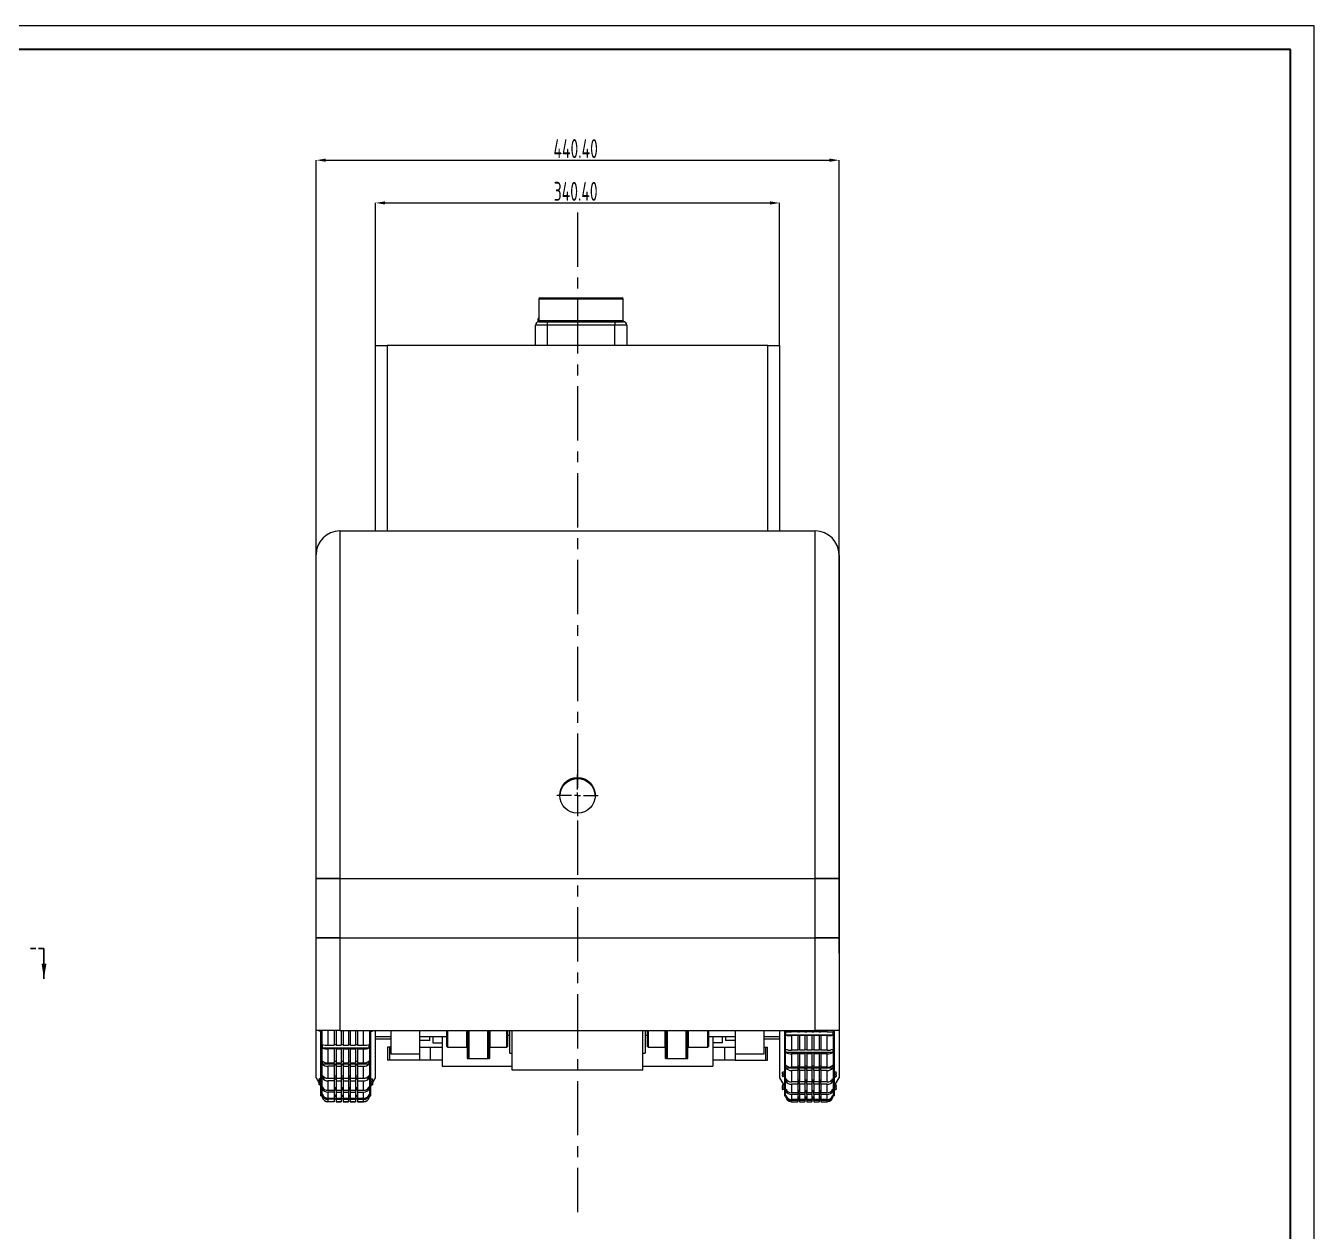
# Model space of a CAD drawing. Header units: millimetres. Extents: x 0 to 4412, y -498 to 1086.
# Drawn here: x 646 to 1189, y 333 to 841 of the extents above; entities that cross this region are included whole.
import ezdxf

# ---------------------------------------------------------------- set-up
doc = ezdxf.new("R2010")
doc.units = ezdxf.units.MM
doc.header["$LTSCALE"] = 1.8
doc.header["$PDSIZE"] = -1
doc.linetypes.add('CENTERX2', pattern=[20.32, 12.7, -2.54, 2.54, -2.54])
doc.linetypes.add('HIDDEN', pattern=[1.905, 1.27, -0.635])
doc.layers.add('10', color=7, linetype='Continuous')
doc.layers.add('5', color=7, linetype='Continuous')
doc.styles.add('SLDTEXTSTYLE3', font='TXT', dxfattribs={"width": 0.7})
doc.dimstyles.new('SLDDIMSTYLE1', dxfattribs={"dimtxt": 3.5, "dimasz": 4.08, "dimexe": 0, "dimexo": 0.0625, "dimgap": 0.875, "dimtad": 2, "dimlfac": 2, "dimrnd": 1e-09, "dimzin": 4, "dimdsep": 46, "dimtxsty": 'SLDTEXTSTYLE3', "dimsah": 1, "dimcen": 0.09, "dimadec": 0, "dimazin": 1, "dimtfac": 1, "dimtofl": 0, "dimtmove": 0, "dimatfit": 3, "dimfxl": 1, "dimfrac": 2, "dimtolj": 1, "dimtzin": 12, "dimarcsym": 0})

# ---------------------------------------------------------------- blocks, each defined once
blk = doc.blocks.new('_D_7')
at = {"layer": '10', "color": 0, "lineweight": -2, "transparency": 16777216}
for p, q in [((768.7, 450.45), (768.7, 784.39)), ((772.78, 784.39), (984.82, 784.39)), ((988.9, 450.45), (988.9, 784.39))]:
    blk.add_line(p, q, dxfattribs=at)
at = {"layer": '10', "color": 0, "transparency": 16777216}
for points in [[(772.78, 785.07), (772.78, 783.71), (768.7, 784.39)], [(984.82, 785.07), (984.82, 783.71), (988.9, 784.39)]]:
    blk.add_solid(points, dxfattribs=at)
at = {"layer": 'Defpoints', "color": 0, "transparency": 16777216}
for p in [(988.9, 784.39), (768.7, 450.39), (988.9, 450.39)]:
    blk.add_point(p, dxfattribs=at)
at = {"layer": '10', "color": 0, "lineweight": 25, "transparency": 16777216, "insert": (878.01, 793.26), "char_height": 3.5, "attachment_point": 2, "style": 'SLDTEXTSTYLE3'}
blk.add_mtext('\\A1;{\\Fgbenor|c134;\\H2.28571x;440.40}', dxfattribs=at)
blk = doc.blocks.new('_D_8')
at = {"layer": '10', "color": 0, "lineweight": -2, "transparency": 16777216}
for p, q in [((793.7, 706.45), (793.7, 766.39)), ((797.78, 766.39), (959.82, 766.39)), ((963.9, 706.45), (963.9, 766.39))]:
    blk.add_line(p, q, dxfattribs=at)
at = {"layer": '10', "color": 0, "transparency": 16777216}
for points in [[(797.78, 767.07), (797.78, 765.71), (793.7, 766.39)], [(959.82, 767.07), (959.82, 765.71), (963.9, 766.39)]]:
    blk.add_solid(points, dxfattribs=at)
at = {"layer": 'Defpoints', "color": 0, "transparency": 16777216}
for p in [(963.9, 766.39), (793.7, 706.39), (963.9, 706.39)]:
    blk.add_point(p, dxfattribs=at)
at = {"layer": '10', "color": 0, "lineweight": 25, "transparency": 16777216, "insert": (878.01, 775.26), "char_height": 3.5, "attachment_point": 2, "style": 'SLDTEXTSTYLE3'}
blk.add_mtext('\\A1;{\\Fgbenor|c134;\\H2.28571x;340.40}', dxfattribs=at)
blk = doc.blocks.new('SW_CENTERMARKSYMBOL_0')
at = {"layer": '10', "color": 0}
for p, q in [((0, 2.5), (0, 8.75)), ((-2.5, 0), (-8.75, 0)), ((0, 0), (-1.25, 0)), ((0, 0), (0, 1.25)), ((0, 0), (0, -1.25)), ((0, 0), (1.25, 0)), ((2.5, 0), (8.75, 0)), ((0, -2.5), (0, -8.75))]:
    blk.add_line(p, q, dxfattribs=at)

msp = doc.modelspace()

# ---------------------------------------------------------------- linework, layer by layer
at = {"color": 7, "linetype": 'Continuous', "lineweight": 30}
for p, q in [((862.5488, 725.8883), (862.5488, 716.8279)), ((898.0488, 725.8883), (862.5488, 725.8883)), ((863.0488, 726.3883), (897.5488, 726.3883)), ((898.0488, 716.8279), (898.0488, 725.8883)), ((862.0488, 717.3883), (862.0488, 716.3025)), ((862.5488, 717.3883), (862.0488, 717.3883)), ((862.22, 716.3556), (862.2255, 716.357)), ((862.5488, 716.3883), (866.0488, 716.3883)), ((863.0351, 716.8883), (897.5625, 716.8883)), ((866.0488, 716.3883), (866.0488, 714.8883)), ((866.0488, 716.3883), (894.5488, 716.3883)), ((894.5488, 716.3883), (894.5488, 714.8883)), ((894.5488, 716.3883), (898.0488, 716.3883)), ((861.0488, 706.3883), (861.0488, 714.8883)), ((866.0488, 714.8883), (861.0488, 714.8883)), ((866.0488, 714.8883), (866.0488, 706.3883)), ((894.5488, 714.8883), (866.0488, 714.8883)), ((894.5488, 706.3883), (894.5488, 714.8883)), ((899.5488, 714.8883), (894.5488, 714.8883)), ((899.5488, 714.8883), (899.5488, 706.3883)), ((793.6988, 628.2383), (793.6988, 706.3883)), ((793.6988, 706.3883), (798.6988, 706.3883)), ((958.8988, 706.3883), (798.6988, 706.3883)), ((798.6988, 706.3883), (798.6988, 628.2383)), ((958.8988, 706.3883), (963.8988, 706.3883)), ((958.8988, 628.2383), (958.8988, 706.3883)), ((963.8988, 706.3883), (963.8988, 628.2383)), ((778.6988, 628.2383), (778.6988, 481.8883)), ((778.6988, 628.2383), (978.8988, 628.2383)), ((978.8988, 481.8883), (978.8988, 628.2383)), ((768.6988, 481.8883), (768.6988, 618.2383)), ((988.8988, 618.2383), (988.8988, 481.8883)), ((778.6988, 481.8883), (768.6988, 481.8883)), ((768.6988, 456.8883), (768.6988, 481.8883)), ((768.6988, 481.8883), (778.6988, 481.8883)), ((778.6988, 481.8883), (978.8988, 481.8883)), ((778.6988, 481.8883), (778.6988, 456.8883)), ((778.6988, 481.8883), (978.8988, 481.8883)), ((988.8988, 481.8883), (978.8988, 481.8883)), ((978.8988, 456.8883), (978.8988, 481.8883)), ((978.8988, 481.8883), (988.8988, 481.8883)), ((988.8988, 481.8883), (988.8988, 456.8883)), ((768.6988, 417.8883), (768.6988, 456.8883)), ((768.6988, 456.8883), (778.6988, 456.8883)), ((778.6988, 456.8883), (768.6988, 456.8883)), ((778.6988, 456.8883), (778.6988, 417.8883)), ((778.6988, 456.8883), (978.8988, 456.8883)), ((778.6988, 456.8883), (978.8988, 456.8883)), ((978.8988, 417.8883), (978.8988, 456.8883)), ((978.8988, 456.8883), (988.8988, 456.8883)), ((988.8988, 456.8883), (978.8988, 456.8883)), ((988.8988, 456.8883), (988.8988, 417.8883)), ((768.6988, 397.8883), (768.6988, 417.8883)), ((778.6988, 417.8883), (768.6988, 417.8883)), ((769.9363, 417.5983), (769.9363, 417.8883)), ((769.99, 417.5983), (769.9574, 417.8883)), ((770.5738, 417.8883), (770.5738, 417.5983)), ((770.5738, 417.6608), (770.6988, 417.7858)), ((770.6988, 390.3883), (770.6988, 417.8883)), ((771.1988, 390.3883), (771.1988, 417.8883)), ((773.6988, 417.901), (773.6988, 411.6634)), ((776.2988, 417.901), (776.2988, 411.6634)), ((777.0988, 417.901), (777.0988, 411.6634)), ((778.6988, 417.8883), (978.8988, 417.8883)), ((779.2988, 417.901), (779.2988, 411.6634)), ((780.0988, 417.901), (780.0988, 411.6634)), ((782.2988, 417.901), (782.2988, 411.6634)), ((783.0988, 417.901), (783.0988, 411.6634)), ((785.2988, 417.901), (785.2988, 411.6634)), ((786.0988, 417.901), (786.0988, 411.6634)), ((788.6988, 411.6634), (788.6988, 417.901)), ((791.1988, 417.8883), (791.1988, 390.3883)), ((791.6988, 390.3883), (791.6988, 417.8883)), ((791.6988, 417.7858), (791.8238, 417.6608)), ((791.8238, 417.5983), (791.8238, 417.8883)), ((792.4401, 417.8883), (792.4075, 417.5983)), ((792.4613, 417.5983), (792.4613, 417.8883)), ((793.6988, 397.8883), (793.6988, 417.8883)), ((800.2988, 407.8883), (800.2988, 417.8883)), ((812.2988, 417.8883), (812.2988, 407.8883)), ((823.6988, 412.0859), (823.6988, 417.8883)), ((823.9988, 417.8883), (823.9988, 411.8261)), ((832.1988, 411.8261), (832.1988, 417.8883)), ((832.2988, 417.8883), (832.2988, 406.1383)), ((832.6988, 417.8883), (832.6988, 406.1383)), ((832.9988, 417.8883), (832.9988, 406.1383)), ((840.9988, 406.1383), (840.9988, 417.8883)), ((841.2988, 417.8883), (841.2988, 406.1383)), ((841.6988, 417.8883), (841.6988, 406.1383)), ((841.8988, 417.8883), (841.8988, 410.8883)), ((848.9988, 410.8883), (848.9988, 417.8883)), ((849.2988, 417.8883), (849.2988, 411.1883)), ((850.2988, 408.3883), (850.2988, 417.8883)), ((851.2988, 401.1383), (851.2988, 417.8883)), ((906.2988, 401.1383), (906.2988, 417.8883)), ((907.2988, 417.8883), (907.2988, 408.3883)), ((908.2988, 411.1883), (908.2988, 417.8883)), ((908.5988, 417.8883), (908.5988, 410.8883)), ((915.6988, 410.8883), (915.6988, 417.8883)), ((915.8988, 406.1383), (915.8988, 417.8883)), ((916.2988, 406.1383), (916.2988, 417.8883)), ((916.5988, 417.8883), (916.5988, 406.1383)), ((924.5988, 406.1383), (924.5988, 417.8883)), ((924.8988, 406.1383), (924.8988, 417.8883)), ((925.2988, 406.1383), (925.2988, 417.8883)), ((925.3988, 417.8883), (925.3988, 414.3883)), ((933.5988, 414.3883), (933.5988, 417.8883)), ((933.8988, 417.8883), (933.8988, 414.5383)), ((945.2988, 407.8883), (945.2988, 417.8883)), ((957.2988, 417.8883), (957.2988, 407.8883)), ((963.8988, 417.8883), (963.8988, 397.8883)), ((965.8988, 417.8883), (965.8988, 390.3883)), ((966.3988, 390.3883), (966.3988, 417.8883)), ((968.8988, 417.8883), (968.8988, 417.3147)), ((971.4988, 417.8883), (971.4988, 417.3147)), ((972.2988, 417.8883), (972.2988, 417.3147)), ((974.4988, 417.8883), (974.4988, 417.3147)), ((975.2988, 417.8883), (975.2988, 417.3147)), ((977.4988, 417.8883), (977.4988, 417.3147)), ((978.2988, 417.8883), (978.2988, 417.3147)), ((988.8988, 417.8883), (978.8988, 417.8883)), ((980.4988, 417.8883), (980.4988, 417.3147)), ((981.2988, 417.8883), (981.2988, 417.3147)), ((983.8988, 417.3147), (983.8988, 417.8883)), ((986.3988, 417.8883), (986.3988, 390.3883)), ((986.8988, 417.8883), (986.8988, 390.3883)), ((988.8988, 417.8883), (988.8988, 397.8883)), ((770.5738, 417.5983), (769.99, 417.5983)), ((791.8238, 417.5983), (792.4075, 417.5983)), ((793.6988, 415.3883), (800.2988, 415.3883)), ((793.6988, 414.3883), (800.2988, 414.3883)), ((812.2988, 415.3883), (823.6988, 415.3883)), ((816.5473, 413.6383), (812.2988, 413.6383)), ((816.5473, 413.6383), (816.5473, 415.3883)), ((817.7962, 415.3883), (817.7962, 412.6383)), ((817.7962, 412.6383), (821.7962, 412.6383)), ((821.7988, 415.3883), (821.7988, 402.8883)), ((849.2988, 415.8883), (850.2988, 415.8883)), ((907.2988, 415.8883), (908.2988, 415.8883)), ((925.3988, 414.3883), (925.3988, 410.8883)), ((933.5988, 410.8883), (933.5988, 414.3883)), ((933.8988, 415.3883), (945.2988, 415.3883)), ((933.8988, 414.5383), (933.8988, 411.1883)), ((939.7962, 412.6383), (935.7962, 412.6383)), ((935.7988, 415.3883), (935.7988, 402.8883)), ((939.7962, 412.6383), (939.7962, 415.3883)), ((941.0462, 415.3883), (941.0462, 413.6383)), ((945.2988, 413.6383), (941.0462, 413.6383)), ((957.2988, 415.3883), (963.8988, 415.3883)), ((957.2988, 414.3883), (963.8988, 414.3883)), ((966.5139, 415.8706), (966.5139, 417.3481)), ((986.2836, 415.8706), (966.5139, 415.8706)), ((971.4988, 417.3147), (968.8988, 417.3147)), ((968.8988, 415.7456), (968.8988, 409.571)), ((971.4988, 415.7456), (968.8988, 415.7456)), ((971.4988, 417.3366), (972.2988, 417.3366)), ((972.2988, 415.8278), (971.4988, 415.8278)), ((971.4988, 415.8278), (971.4988, 415.7456)), ((971.4988, 415.7456), (971.4988, 409.571)), ((974.4988, 417.3147), (972.2988, 417.3147)), ((972.2988, 415.7456), (972.2988, 415.8278)), ((972.2988, 415.7456), (972.2988, 409.571)), ((974.4988, 415.7456), (972.2988, 415.7456)), ((974.4988, 417.3366), (975.2988, 417.3366)), ((975.2988, 415.8278), (974.4988, 415.8278)), ((974.4988, 415.8278), (974.4988, 415.7456)), ((974.4988, 415.7456), (974.4988, 409.571)), ((977.4988, 417.3147), (975.2988, 417.3147)), ((975.2988, 415.7456), (975.2988, 415.8278)), ((975.2988, 415.7456), (975.2988, 409.571)), ((977.4988, 415.7456), (975.2988, 415.7456)), ((977.4988, 417.3366), (978.2988, 417.3366)), ((978.2988, 415.8278), (977.4988, 415.8278)), ((977.4988, 415.8278), (977.4988, 415.7456)), ((977.4988, 415.7456), (977.4988, 409.571)), ((980.4988, 417.3147), (978.2988, 417.3147)), ((978.2988, 415.7456), (978.2988, 415.8278)), ((978.2988, 415.7456), (978.2988, 409.571)), ((980.4988, 415.7456), (978.2988, 415.7456)), ((980.4988, 417.3366), (981.2988, 417.3366)), ((981.2988, 415.8278), (980.4988, 415.8278)), ((980.4988, 415.8278), (980.4988, 415.7456)), ((980.4988, 415.7456), (980.4988, 409.571)), ((983.8988, 417.3147), (981.2988, 417.3147)), ((981.2988, 415.7456), (981.2988, 415.8278)), ((983.8988, 415.7456), (981.2988, 415.7456)), ((981.2988, 415.7456), (981.2988, 409.571)), ((983.8988, 409.571), (983.8988, 415.7456)), ((986.2836, 417.3481), (986.2836, 415.8706)), ((771.3139, 412.0265), (771.3139, 410.5882)), ((771.3139, 410.5882), (791.0836, 410.5882)), ((773.6988, 411.6634), (776.2988, 411.6634)), ((773.6988, 410.136), (773.6988, 404.2799)), ((776.2988, 410.136), (773.6988, 410.136)), ((777.0988, 411.902), (776.2988, 411.902)), ((776.2988, 410.4332), (777.0988, 410.4332)), ((776.2988, 410.4332), (776.2988, 410.136)), ((776.2988, 410.136), (776.2988, 404.2799)), ((777.0988, 411.6634), (779.2988, 411.6634)), ((777.0988, 410.4332), (777.0988, 410.136)), ((777.0988, 410.136), (779.2988, 410.136)), ((777.0988, 410.136), (777.0988, 404.2799)), ((780.0988, 411.902), (779.2988, 411.902)), ((779.2988, 410.4332), (780.0988, 410.4332)), ((779.2988, 410.4332), (779.2988, 410.136)), ((779.2988, 410.136), (779.2988, 404.2799)), ((780.0988, 411.6634), (782.2988, 411.6634)), ((780.0988, 410.4332), (780.0988, 410.136)), ((780.0988, 410.136), (782.2988, 410.136)), ((780.0988, 410.136), (780.0988, 404.2799)), ((783.0988, 411.902), (782.2988, 411.902)), ((782.2988, 410.4332), (783.0988, 410.4332)), ((782.2988, 410.4332), (782.2988, 410.136)), ((782.2988, 410.136), (782.2988, 404.2799)), ((783.0988, 411.6634), (785.2988, 411.6634)), ((783.0988, 410.4332), (783.0988, 410.136)), ((783.0988, 410.136), (785.2988, 410.136)), ((783.0988, 410.136), (783.0988, 404.2799)), ((786.0988, 411.902), (785.2988, 411.902)), ((785.2988, 410.4332), (786.0988, 410.4332)), ((785.2988, 410.4332), (785.2988, 410.136)), ((785.2988, 410.136), (785.2988, 404.2799)), ((786.0988, 411.6634), (788.6988, 411.6634)), ((786.0988, 410.4332), (786.0988, 410.136)), ((786.0988, 410.136), (788.6988, 410.136)), ((786.0988, 410.136), (786.0988, 404.2799)), ((788.6988, 404.2799), (788.6988, 410.136)), ((791.0836, 410.5882), (791.0836, 412.0265)), ((798.7988, 410.8883), (798.7988, 405.3883)), ((799.6811, 410.8883), (798.7988, 410.8883)), ((799.6811, 410.8883), (799.6811, 405.3883)), ((800.2988, 410.8883), (799.6811, 410.8883)), ((812.2988, 407.8883), (800.2988, 407.8883)), ((812.387, 410.8883), (812.2988, 410.8883)), ((812.387, 405.3883), (812.387, 410.8883)), ((812.387, 410.8883), (816.7988, 410.8883)), ((816.7988, 410.8883), (816.7988, 405.3883)), ((816.7988, 410.8883), (821.7988, 410.8883)), ((823.6988, 411.1883), (823.6988, 412.0859)), ((823.6988, 411.1883), (823.9988, 410.8883)), ((823.9988, 411.8261), (823.9988, 410.8883)), ((823.9988, 410.8883), (832.1988, 410.8883)), ((832.1988, 410.8883), (832.1988, 411.8261)), ((841.8988, 410.8883), (848.9988, 410.8883)), ((848.9988, 410.8883), (849.2988, 411.1883)), ((850.2988, 408.3883), (851.2988, 408.3883)), ((906.2988, 408.3883), (907.2988, 408.3883)), ((908.2988, 411.1883), (908.5988, 410.8883)), ((908.5988, 410.8883), (915.6988, 410.8883)), ((925.3988, 410.8883), (933.5988, 410.8883)), ((933.5988, 410.8883), (933.8988, 411.1883)), ((935.7988, 410.8883), (940.7988, 410.8883)), ((940.7988, 405.3883), (940.7988, 410.8883)), ((940.7988, 410.8883), (945.2105, 410.8883)), ((945.2105, 410.8883), (945.2105, 405.3883)), ((945.2105, 410.8883), (945.2988, 410.8883)), ((957.2988, 407.8883), (945.2988, 407.8883)), ((957.2988, 410.8883), (957.9164, 410.8883)), ((957.9164, 410.8883), (957.9164, 405.3883)), ((957.9164, 410.8883), (958.7988, 410.8883)), ((958.7988, 405.3883), (958.7988, 410.8883)), ((966.5139, 408.6464), (966.5139, 410.0562)), ((986.2836, 408.6464), (966.5139, 408.6464)), ((971.4988, 409.571), (968.8988, 409.571)), ((968.8988, 408.0739), (968.8988, 402.3942)), ((971.4988, 408.0739), (968.8988, 408.0739)), ((971.4988, 409.8899), (972.2988, 409.8899)), ((972.2988, 408.4501), (971.4988, 408.4501)), ((971.4988, 408.4501), (971.4988, 408.0739)), ((971.4988, 408.0739), (971.4988, 402.3942)), ((974.4988, 409.571), (972.2988, 409.571)), ((972.2988, 408.0739), (972.2988, 408.4501)), ((972.2988, 408.0739), (972.2988, 402.3942)), ((974.4988, 408.0739), (972.2988, 408.0739)), ((974.4988, 409.8899), (975.2988, 409.8899)), ((975.2988, 408.4501), (974.4988, 408.4501)), ((974.4988, 408.4501), (974.4988, 408.0739)), ((974.4988, 408.0739), (974.4988, 402.3942)), ((977.4988, 409.571), (975.2988, 409.571)), ((975.2988, 408.0739), (975.2988, 408.4501)), ((975.2988, 408.0739), (975.2988, 402.3942)), ((977.4988, 408.0739), (975.2988, 408.0739)), ((977.4988, 409.8899), (978.2988, 409.8899)), ((978.2988, 408.4501), (977.4988, 408.4501)), ((977.4988, 408.4501), (977.4988, 408.0739)), ((977.4988, 408.0739), (977.4988, 402.3942)), ((980.4988, 409.571), (978.2988, 409.571)), ((978.2988, 408.0739), (978.2988, 408.4501)), ((980.4988, 408.0739), (978.2988, 408.0739)), ((978.2988, 408.0739), (978.2988, 402.3942)), ((980.4988, 409.8899), (981.2988, 409.8899)), ((981.2988, 408.4501), (980.4988, 408.4501)), ((980.4988, 408.4501), (980.4988, 408.0739)), ((980.4988, 408.0739), (980.4988, 402.3942)), ((983.8988, 409.571), (981.2988, 409.571)), ((981.2988, 408.0739), (981.2988, 408.4501)), ((981.2988, 408.0739), (981.2988, 402.3942)), ((983.8988, 408.0739), (981.2988, 408.0739)), ((983.8988, 402.3942), (983.8988, 408.0739)), ((986.2836, 410.0562), (986.2836, 408.6464)), ((771.3139, 405.0737), (771.3139, 403.7737)), ((771.3139, 403.7737), (791.0836, 403.7737)), ((773.6988, 404.2799), (776.2988, 404.2799)), ((773.6988, 402.8993), (773.6988, 397.8238)), ((776.2988, 402.8993), (773.6988, 402.8993)), ((777.0988, 404.8016), (776.2988, 404.8016)), ((776.2988, 403.4739), (777.0988, 403.4739)), ((776.2988, 403.4739), (776.2988, 402.8993)), ((776.2988, 402.8993), (776.2988, 397.8238)), ((777.0988, 404.2799), (779.2988, 404.2799)), ((777.0988, 403.4739), (777.0988, 402.8993)), ((777.0988, 402.8993), (777.0988, 397.8238)), ((777.0988, 402.8993), (779.2988, 402.8993)), ((780.0988, 404.8016), (779.2988, 404.8016)), ((779.2988, 403.4739), (780.0988, 403.4739)), ((779.2988, 403.4739), (779.2988, 402.8993)), ((779.2988, 402.8993), (779.2988, 397.8238)), ((780.0988, 404.2799), (782.2988, 404.2799)), ((780.0988, 403.4739), (780.0988, 402.8993)), ((780.0988, 402.8993), (780.0988, 397.8238)), ((780.0988, 402.8993), (782.2988, 402.8993)), ((783.0988, 404.8016), (782.2988, 404.8016)), ((782.2988, 403.4739), (783.0988, 403.4739)), ((782.2988, 403.4739), (782.2988, 402.8993)), ((782.2988, 402.8993), (782.2988, 397.8238)), ((783.0988, 404.2799), (785.2988, 404.2799)), ((783.0988, 403.4739), (783.0988, 402.8993)), ((783.0988, 402.8993), (785.2988, 402.8993)), ((783.0988, 402.8993), (783.0988, 397.8238)), ((786.0988, 404.8016), (785.2988, 404.8016)), ((785.2988, 403.4739), (786.0988, 403.4739)), ((785.2988, 403.4739), (785.2988, 402.8993)), ((785.2988, 402.8993), (785.2988, 397.8238)), ((786.0988, 404.2799), (788.6988, 404.2799)), ((786.0988, 403.4739), (786.0988, 402.8993)), ((786.0988, 402.8993), (788.6988, 402.8993)), ((786.0988, 402.8993), (786.0988, 397.8238)), ((788.6988, 397.8238), (788.6988, 402.8993)), ((791.0836, 403.7737), (791.0836, 405.0737)), ((799.6811, 405.3883), (798.7988, 405.3883)), ((812.387, 405.3883), (799.6811, 405.3883)), ((816.7988, 405.3883), (812.387, 405.3883)), ((821.7988, 405.3883), (816.7988, 405.3883)), ((821.7988, 402.8883), (851.2988, 402.8883)), ((832.2988, 406.1383), (832.6988, 406.1383)), ((832.6988, 406.4383), (832.9988, 406.1383)), ((832.9988, 406.1383), (840.9988, 406.1383)), ((840.9988, 406.1383), (841.2988, 406.4383)), ((841.2988, 406.1383), (841.6988, 406.1383)), ((906.2988, 402.8883), (935.7988, 402.8883)), ((915.8988, 406.1383), (916.2988, 406.1383)), ((916.2988, 406.4383), (916.5988, 406.1383)), ((916.5988, 406.1383), (924.5988, 406.1383)), ((924.5988, 406.1383), (924.8988, 406.4383)), ((924.8988, 406.1383), (925.2988, 406.1383)), ((940.7988, 405.3883), (935.7988, 405.3883)), ((945.2105, 405.3883), (940.7988, 405.3883)), ((945.2105, 405.3883), (957.9164, 405.3883)), ((957.9164, 405.3883), (958.7988, 405.3883)), ((966.5139, 402.052), (966.5139, 403.2981)), ((986.2836, 402.052), (966.5139, 402.052)), ((971.4988, 402.3942), (968.8988, 402.3942)), ((971.4988, 402.9882), (972.2988, 402.9882)), ((972.2988, 401.7157), (971.4988, 401.7157)), ((971.4988, 401.7157), (971.4988, 401.071)), ((974.4988, 402.3942), (972.2988, 402.3942)), ((972.2988, 401.071), (972.2988, 401.7157)), ((974.4988, 402.9882), (975.2988, 402.9882)), ((975.2988, 401.7157), (974.4988, 401.7157)), ((974.4988, 401.7157), (974.4988, 401.071)), ((977.4988, 402.3942), (975.2988, 402.3942)), ((975.2988, 401.071), (975.2988, 401.7157)), ((977.4988, 402.9882), (978.2988, 402.9882)), ((978.2988, 401.7157), (977.4988, 401.7157)), ((977.4988, 401.7157), (977.4988, 401.071)), ((980.4988, 402.3942), (978.2988, 402.3942)), ((978.2988, 401.071), (978.2988, 401.7157)), ((980.4988, 402.9882), (981.2988, 402.9882)), ((981.2988, 401.7157), (980.4988, 401.7157)), ((980.4988, 401.7157), (980.4988, 401.071)), ((983.8988, 402.3942), (981.2988, 402.3942)), ((981.2988, 401.071), (981.2988, 401.7157)), ((986.2836, 403.2981), (986.2836, 402.052)), ((768.6988, 397.8883), (769.9363, 395.7227)), ((769.99, 397.5328), (769.9363, 397.5328)), ((769.9363, 397.5328), (769.9363, 397.0553)), ((769.9363, 397.0553), (769.9363, 396.1003)), ((769.9363, 396.1003), (769.99, 396.5778)), ((769.99, 395.6228), (769.9363, 396.1003)), ((769.9363, 396.1003), (769.9363, 395.6228)), ((770.5738, 397.5328), (769.99, 397.5328)), ((770.5738, 396.5778), (769.99, 396.5778)), ((770.5738, 397.5328), (770.5738, 396.5778)), ((770.6988, 397.3453), (770.5738, 397.4703)), ((770.5738, 396.5778), (770.5738, 395.6228)), ((771.3139, 398.9943), (771.3139, 397.921)), ((771.3139, 397.921), (772.8589, 397.921)), ((773.6988, 397.8238), (776.2988, 397.8238)), ((773.6988, 396.6841), (773.6988, 392.7351)), ((776.2988, 396.6841), (773.6988, 396.6841)), ((777.0988, 398.593), (776.2988, 398.593)), ((776.2988, 397.921), (777.0988, 397.921)), ((776.2988, 397.4969), (777.0988, 397.4969)), ((776.2988, 397.4969), (776.2988, 396.6841)), ((776.2988, 396.6841), (776.2988, 392.7351)), ((777.0988, 397.8238), (779.2988, 397.8238)), ((777.0988, 397.4969), (777.0988, 396.6841)), ((777.0988, 396.6841), (777.0988, 392.7351)), ((777.0988, 396.6841), (779.2988, 396.6841)), ((780.0988, 398.593), (779.2988, 398.593)), ((779.2988, 397.921), (780.0988, 397.921)), ((779.2988, 397.4969), (780.0988, 397.4969)), ((779.2988, 397.4969), (779.2988, 396.6841)), ((779.2988, 396.6841), (779.2988, 392.7351)), ((780.0988, 397.8238), (782.2988, 397.8238)), ((780.0988, 397.4969), (780.0988, 396.6841)), ((780.0988, 396.6841), (782.2988, 396.6841)), ((780.0988, 396.6841), (780.0988, 392.7351)), ((783.0988, 398.593), (782.2988, 398.593)), ((782.2988, 397.921), (783.0988, 397.921)), ((782.2988, 397.4969), (783.0988, 397.4969)), ((782.2988, 397.4969), (782.2988, 396.6841)), ((782.2988, 396.6841), (782.2988, 392.7351)), ((783.0988, 397.8238), (785.2988, 397.8238)), ((783.0988, 397.4969), (783.0988, 396.6841)), ((783.0988, 396.6841), (785.2988, 396.6841)), ((783.0988, 396.6841), (783.0988, 392.7351)), ((786.0988, 398.593), (785.2988, 398.593)), ((785.2988, 397.921), (786.0988, 397.921)), ((785.2988, 397.4969), (786.0988, 397.4969)), ((785.2988, 397.4969), (785.2988, 396.6841)), ((785.2988, 396.6841), (785.2988, 392.7351)), ((786.0988, 397.8238), (788.6988, 397.8238)), ((786.0988, 397.4969), (786.0988, 396.6841)), ((786.0988, 396.6841), (786.0988, 392.7351)), ((786.0988, 396.6841), (788.6988, 396.6841)), ((788.6988, 392.7351), (788.6988, 396.6841)), ((789.5386, 397.921), (791.0836, 397.921)), ((791.0836, 397.921), (791.0836, 398.9943)), ((791.8238, 397.4703), (791.6988, 397.3453)), ((791.8238, 397.5328), (792.4075, 397.5328)), ((791.8238, 396.5778), (791.8238, 397.5328)), ((791.8238, 395.6228), (791.8238, 396.5778)), ((791.8238, 396.5778), (792.4075, 396.5778)), ((792.4613, 397.5328), (792.4075, 397.5328)), ((792.4075, 396.5778), (792.4613, 396.1003)), ((792.4613, 396.1003), (792.4075, 395.6228)), ((792.4613, 395.7227), (793.6988, 397.8883)), ((792.4613, 397.0553), (792.4613, 397.5328)), ((792.4613, 396.1003), (792.4613, 397.0553)), ((792.4613, 395.6228), (792.4613, 396.1003)), ((906.2988, 401.1383), (851.2988, 401.1383)), ((963.8988, 397.8883), (965.8988, 394.3883)), ((965.19, 400.3832), (965.1363, 400.3832)), ((965.1363, 399.9057), (965.1363, 400.3832)), ((965.1363, 399.9057), (965.1363, 398.9507)), ((965.1363, 398.9507), (965.19, 399.4282)), ((965.19, 398.4732), (965.1363, 398.9507)), ((965.1363, 398.9507), (965.1363, 398.4732)), ((965.1363, 398.4732), (965.19, 398.4732)), ((965.7738, 400.3832), (965.19, 400.3832)), ((965.7738, 399.4282), (965.19, 399.4282)), ((965.7738, 398.4732), (965.19, 398.4732)), ((965.7738, 400.3832), (965.7738, 399.4282)), ((965.8988, 400.1957), (965.7738, 400.3207)), ((965.7738, 399.4282), (965.7738, 398.4732)), ((965.7738, 398.5357), (965.8988, 398.6607)), ((966.5139, 396.5368), (966.5139, 397.5342)), ((967.5969, 396.5368), (966.5139, 396.5368)), ((968.8988, 401.071), (968.8988, 396.2733)), ((971.4988, 401.071), (968.8988, 401.071)), ((971.4988, 396.2733), (968.8988, 396.2733)), ((971.4988, 401.071), (971.4988, 396.2733)), ((971.4988, 397.1019), (972.2988, 397.1019)), ((972.2988, 396.5368), (971.4988, 396.5368)), ((972.2988, 396.0834), (971.4988, 396.0834)), ((971.4988, 396.0834), (971.4988, 395.2142)), ((972.2988, 401.071), (972.2988, 396.2733)), ((974.4988, 401.071), (972.2988, 401.071)), ((974.4988, 396.2733), (972.2988, 396.2733)), ((972.2988, 395.2142), (972.2988, 396.0834)), ((974.4988, 401.071), (974.4988, 396.2733)), ((974.4988, 397.1019), (975.2988, 397.1019)), ((975.2988, 396.5368), (974.4988, 396.5368)), ((975.2988, 396.0834), (974.4988, 396.0834)), ((974.4988, 396.0834), (974.4988, 395.2142)), ((977.4988, 401.071), (975.2988, 401.071)), ((975.2988, 401.071), (975.2988, 396.2733)), ((977.4988, 396.2733), (975.2988, 396.2733)), ((975.2988, 395.2142), (975.2988, 396.0834)), ((977.4988, 401.071), (977.4988, 396.2733)), ((977.4988, 397.1019), (978.2988, 397.1019)), ((978.2988, 396.5368), (977.4988, 396.5368)), ((978.2988, 396.0834), (977.4988, 396.0834)), ((977.4988, 396.0834), (977.4988, 395.2142)), ((980.4988, 401.071), (978.2988, 401.071)), ((978.2988, 401.071), (978.2988, 396.2733)), ((980.4988, 396.2733), (978.2988, 396.2733)), ((978.2988, 395.2142), (978.2988, 396.0834)), ((980.4988, 401.071), (980.4988, 396.2733)), ((980.4988, 397.1019), (981.2988, 397.1019)), ((981.2988, 396.5368), (980.4988, 396.5368)), ((981.2988, 396.0834), (980.4988, 396.0834)), ((980.4988, 396.0834), (980.4988, 395.2142)), ((981.2988, 401.071), (981.2988, 396.2733)), ((983.8988, 401.071), (981.2988, 401.071)), ((983.8988, 396.2733), (981.2988, 396.2733)), ((981.2988, 395.2142), (981.2988, 396.0834)), ((983.8988, 396.2733), (983.8988, 401.071)), ((986.2836, 396.5368), (985.2006, 396.5368)), ((986.2836, 397.5342), (986.2836, 396.5368)), ((987.0238, 400.3207), (986.8988, 400.1957)), ((986.8988, 398.6607), (987.0238, 398.5357)), ((986.8988, 394.3883), (988.8988, 397.8883)), ((987.0238, 400.4267), (987.6075, 400.4267)), ((987.0238, 399.5221), (987.0238, 400.4267)), ((987.0238, 399.5221), (987.6075, 399.5221)), ((987.0238, 398.5236), (987.0238, 399.5221)), ((987.0238, 398.5236), (987.6075, 398.5236)), ((987.0238, 398.4297), (987.0238, 398.5236)), ((987.0238, 398.4297), (987.6075, 398.4297)), ((987.6075, 400.4267), (987.6613, 399.9744)), ((987.6613, 400.3797), (987.6075, 400.4267)), ((987.6613, 399.9744), (987.6075, 399.5221)), ((987.6075, 398.5236), (987.6613, 398.4767)), ((987.6613, 398.4767), (987.6075, 398.4297)), ((987.6613, 399.9744), (987.6613, 400.3822)), ((987.6613, 399.0229), (987.6613, 399.9744)), ((987.6613, 398.4767), (987.6613, 399.0229)), ((769.9363, 395.4353), (769.9579, 395.6847)), ((769.9363, 395.6228), (769.99, 395.6228)), ((769.9363, 395.6228), (769.9363, 395.4353)), ((769.9363, 395.4353), (769.9363, 394.9578)), ((769.9363, 394.9578), (769.99, 394.9578)), ((770.5738, 395.6228), (769.99, 395.6228)), ((770.3733, 394.9578), (769.99, 394.9578)), ((769.9933, 395.6228), (770.6988, 394.3883)), ((770.5738, 395.6853), (770.6988, 395.8103)), ((771.3139, 394.2024), (771.3139, 393.4291)), ((771.3139, 393.4291), (771.8404, 393.4291)), ((771.3139, 391.0247), (771.3139, 390.604)), ((773.6988, 392.7351), (776.2988, 392.7351)), ((773.6988, 391.9139), (773.6988, 389.3605)), ((776.2988, 391.9139), (773.6988, 391.9139)), ((777.0988, 393.6993), (776.2988, 393.6993)), ((776.2988, 393.4291), (777.0988, 393.4291)), ((776.2988, 392.9096), (777.0988, 392.9096)), ((776.2988, 392.7351), (776.2988, 391.9139)), ((776.2988, 391.9139), (776.2988, 389.3605)), ((777.0988, 392.7351), (779.2988, 392.7351)), ((777.0988, 392.7351), (777.0988, 391.9139)), ((777.0988, 391.9139), (779.2988, 391.9139)), ((777.0988, 391.9139), (777.0988, 389.3605)), ((780.0988, 393.6993), (779.2988, 393.6993)), ((779.2988, 393.4291), (780.0988, 393.4291)), ((779.2988, 392.9096), (780.0988, 392.9096)), ((779.2988, 392.7351), (779.2988, 391.9139)), ((779.2988, 391.9139), (779.2988, 389.3605)), ((780.0988, 392.7351), (782.2988, 392.7351)), ((780.0988, 392.7351), (780.0988, 391.9139)), ((780.0988, 391.9139), (782.2988, 391.9139)), ((780.0988, 391.9139), (780.0988, 389.3605)), ((783.0988, 393.6993), (782.2988, 393.6993)), ((782.2988, 393.4291), (783.0988, 393.4291)), ((782.2988, 392.9096), (783.0988, 392.9096)), ((782.2988, 392.7351), (782.2988, 391.9139)), ((782.2988, 391.9139), (782.2988, 389.3605)), ((783.0988, 392.7351), (785.2988, 392.7351)), ((783.0988, 392.7351), (783.0988, 391.9139)), ((783.0988, 391.9139), (785.2988, 391.9139)), ((783.0988, 391.9139), (783.0988, 389.3605)), ((786.0988, 393.6993), (785.2988, 393.6993)), ((785.2988, 393.4291), (786.0988, 393.4291)), ((785.2988, 392.9096), (786.0988, 392.9096)), ((785.2988, 392.7351), (785.2988, 391.9139)), ((785.2988, 391.9139), (785.2988, 389.3605)), ((786.0988, 392.7351), (788.6988, 392.7351)), ((786.0988, 392.7351), (786.0988, 391.9139)), ((786.0988, 391.9139), (788.6988, 391.9139)), ((786.0988, 391.9139), (786.0988, 389.3605)), ((788.6988, 389.3605), (788.6988, 391.9139)), ((790.5571, 393.4291), (791.0836, 393.4291)), ((791.0836, 393.4291), (791.0836, 394.2024)), ((791.0836, 390.604), (791.0836, 391.0247)), ((791.6988, 395.8103), (791.8238, 395.6853)), ((791.6988, 394.3883), (792.4042, 395.6228)), ((791.8238, 395.6228), (792.4075, 395.6228)), ((792.0242, 394.9578), (792.4075, 394.9578)), ((792.4075, 395.6228), (792.4613, 395.6228)), ((792.4075, 394.9578), (792.4613, 394.9578)), ((792.4347, 395.6763), (792.4613, 395.4353)), ((792.4613, 395.4353), (792.4613, 395.6168)), ((792.4613, 394.9578), (792.4613, 395.4353)), ((965.1363, 394.5355), (965.19, 395.013)), ((965.19, 395.013), (965.1363, 395.013)), ((965.1363, 395.013), (965.1363, 394.5355)), ((965.19, 394.058), (965.1363, 394.5355)), ((965.1363, 393.5805), (965.1363, 394.5355)), ((965.1363, 393.5805), (965.1363, 393.103)), ((965.1363, 393.103), (965.19, 393.103)), ((965.5418, 395.013), (965.19, 395.013)), ((965.7738, 394.058), (965.19, 394.058)), ((965.7738, 393.103), (965.19, 393.103)), ((965.7738, 394.607), (965.7738, 394.058)), ((965.7738, 394.058), (965.7738, 393.103)), ((965.7738, 393.1655), (965.8988, 393.2905)), ((966.5139, 392.4767), (966.5139, 393.1575)), ((966.9198, 392.4767), (966.5139, 392.4767)), ((968.8988, 395.2142), (968.8988, 391.6255)), ((971.4988, 395.2142), (968.8988, 395.2142)), ((971.4988, 391.6255), (968.8988, 391.6255)), ((968.8988, 390.9026), (968.8988, 388.7673)), ((971.4988, 390.9026), (968.8988, 390.9026)), ((971.4988, 395.2142), (971.4988, 391.6255)), ((971.4988, 392.6322), (972.2988, 392.6322)), ((972.2988, 392.4767), (971.4988, 392.4767)), ((972.2988, 391.937), (971.4988, 391.937)), ((971.4988, 391.6255), (971.4988, 390.9026)), ((971.4988, 390.9026), (971.4988, 388.7673)), ((974.4988, 395.2142), (972.2988, 395.2142)), ((972.2988, 395.2142), (972.2988, 391.6255)), ((974.4988, 391.6255), (972.2988, 391.6255)), ((972.2988, 390.9026), (972.2988, 391.6255)), ((974.4988, 390.9026), (972.2988, 390.9026)), ((972.2988, 390.9026), (972.2988, 388.7673)), ((974.4988, 395.2142), (974.4988, 391.6255)), ((974.4988, 392.6322), (975.2988, 392.6322)), ((975.2988, 392.4767), (974.4988, 392.4767)), ((975.2988, 391.937), (974.4988, 391.937)), ((974.4988, 391.6255), (974.4988, 390.9026)), ((974.4988, 390.9026), (974.4988, 388.7673)), ((977.4988, 395.2142), (975.2988, 395.2142)), ((975.2988, 395.2142), (975.2988, 391.6255)), ((977.4988, 391.6255), (975.2988, 391.6255)), ((975.2988, 390.9026), (975.2988, 391.6255)), ((977.4988, 390.9026), (975.2988, 390.9026)), ((975.2988, 390.9026), (975.2988, 388.7673)), ((977.4988, 395.2142), (977.4988, 391.6255)), ((977.4988, 392.6322), (978.2988, 392.6322)), ((978.2988, 392.4767), (977.4988, 392.4767)), ((978.2988, 391.937), (977.4988, 391.937)), ((977.4988, 391.6255), (977.4988, 390.9026)), ((977.4988, 390.9026), (977.4988, 388.7673)), ((980.4988, 395.2142), (978.2988, 395.2142)), ((978.2988, 395.2142), (978.2988, 391.6255)), ((980.4988, 391.6255), (978.2988, 391.6255)), ((978.2988, 390.9026), (978.2988, 391.6255)), ((980.4988, 390.9026), (978.2988, 390.9026)), ((978.2988, 390.9026), (978.2988, 388.7673)), ((980.4988, 395.2142), (980.4988, 391.6255)), ((980.4988, 392.6322), (981.2988, 392.6322)), ((981.2988, 392.4767), (980.4988, 392.4767)), ((981.2988, 391.937), (980.4988, 391.937)), ((980.4988, 391.6255), (980.4988, 390.9026)), ((980.4988, 390.9026), (980.4988, 388.7673)), ((983.8988, 395.2142), (981.2988, 395.2142)), ((981.2988, 395.2142), (981.2988, 391.6255)), ((983.8988, 391.6255), (981.2988, 391.6255)), ((981.2988, 390.9026), (981.2988, 391.6255)), ((983.8988, 390.9026), (981.2988, 390.9026)), ((981.2988, 390.9026), (981.2988, 388.7673)), ((983.8988, 391.6255), (983.8988, 395.2142)), ((983.8988, 388.7673), (983.8988, 390.9026)), ((986.2836, 392.4767), (985.8778, 392.4767)), ((986.2836, 393.1575), (986.2836, 392.4767)), ((986.8988, 393.2905), (987.0238, 393.1655)), ((987.0238, 394.1519), (987.0238, 394.607)), ((987.0238, 393.1534), (987.0238, 394.1519)), ((987.0238, 394.1519), (987.6075, 394.1519)), ((987.0238, 393.1534), (987.6075, 393.1534)), ((987.0238, 393.0595), (987.0238, 393.1534)), ((987.0238, 393.0595), (987.6075, 393.0595)), ((987.2806, 395.0564), (987.6075, 395.0564)), ((987.6075, 395.0564), (987.6613, 394.6042)), ((987.6613, 394.6042), (987.6075, 394.1519)), ((987.6075, 394.1519), (987.6613, 393.6526)), ((987.6613, 393.6526), (987.6075, 393.1534)), ((987.6613, 395.013), (987.66, 395.0164)), ((987.66, 393.0995), (987.6613, 393.103)), ((987.6613, 394.6042), (987.6613, 395.012)), ((987.6613, 393.6526), (987.6613, 394.6042)), ((987.6613, 393.1064), (987.6613, 393.6526)), ((770.6988, 390.3883), (771.1988, 390.3883)), ((771.3139, 390.604), (771.5014, 390.604)), ((771.3139, 389.6776), (771.3139, 389.6383)), ((771.3139, 389.6383), (771.3267, 389.6383)), ((773.6988, 389.3605), (776.2988, 389.3605)), ((773.6988, 388.9138), (773.6988, 387.9301)), ((776.2988, 388.9138), (773.6988, 388.9138)), ((773.6988, 387.9301), (776.2988, 387.9301)), ((776.2988, 387.8883), (773.6988, 387.8883)), ((777.0988, 390.4541), (776.2988, 390.4541)), ((776.2988, 390.0245), (777.0988, 390.0245)), ((776.2988, 389.3605), (776.2988, 388.9138)), ((777.0988, 389.0785), (776.2988, 389.0785)), ((776.2988, 389.0383), (777.0988, 389.0383)), ((776.2988, 388.9138), (776.2988, 387.9301)), ((776.3988, 388.4406), (776.2988, 388.4406)), ((776.3988, 388.3897), (776.2988, 388.3897)), ((776.2988, 387.9301), (776.2988, 387.8883)), ((776.3988, 388.4406), (776.3988, 389.0383)), ((776.3988, 388.3897), (776.3988, 388.4406)), ((777.0988, 389.3605), (779.2988, 389.3605)), ((777.0988, 389.3605), (777.0988, 388.9138)), ((777.0988, 388.9138), (779.2988, 388.9138)), ((777.0988, 388.9138), (777.0988, 387.9301)), ((777.0988, 387.9301), (779.2988, 387.9301)), ((777.0988, 387.9301), (777.0988, 387.8883)), ((777.0988, 387.8883), (779.2988, 387.8883)), ((780.0988, 390.4541), (779.2988, 390.4541)), ((779.2988, 390.0245), (780.0988, 390.0245)), ((779.2988, 389.3605), (779.2988, 388.9138)), ((780.0988, 389.0785), (779.2988, 389.0785)), ((779.2988, 389.0383), (780.0988, 389.0383)), ((779.2988, 388.9138), (779.2988, 387.9301)), ((779.3988, 388.4406), (779.2988, 388.4406)), ((779.3988, 388.3897), (779.2988, 388.3897)), ((779.2988, 387.9301), (779.2988, 387.8883)), ((779.3988, 388.4406), (779.3988, 389.0383)), ((779.3988, 388.3897), (779.3988, 388.4406)), ((780.0988, 389.3605), (782.2988, 389.3605)), ((780.0988, 389.3605), (780.0988, 388.9138)), ((780.0988, 388.9138), (782.2988, 388.9138)), ((780.0988, 388.9138), (780.0988, 387.9301)), ((780.0988, 387.9301), (782.2988, 387.9301)), ((780.0988, 387.9301), (780.0988, 387.8883)), ((780.0988, 387.8883), (782.2988, 387.8883)), ((783.0988, 390.4541), (782.2988, 390.4541)), ((782.2988, 390.0245), (783.0988, 390.0245)), ((782.2988, 389.3605), (782.2988, 388.9138)), ((783.0988, 389.0785), (782.2988, 389.0785)), ((782.2988, 389.0383), (783.0988, 389.0383)), ((782.2988, 388.9138), (782.2988, 387.9301)), ((782.3988, 388.4406), (782.2988, 388.4406)), ((782.3988, 388.3897), (782.2988, 388.3897)), ((782.2988, 387.9301), (782.2988, 387.8883)), ((782.3988, 388.4406), (782.3988, 389.0383)), ((782.3988, 388.3897), (782.3988, 388.4406)), ((783.0988, 389.3605), (785.2988, 389.3605)), ((783.0988, 389.3605), (783.0988, 388.9138)), ((783.0988, 388.9138), (785.2988, 388.9138)), ((783.0988, 388.9138), (783.0988, 387.9301)), ((783.0988, 387.9301), (785.2988, 387.9301)), ((783.0988, 387.9301), (783.0988, 387.8883)), ((783.0988, 387.8883), (785.2988, 387.8883)), ((786.0988, 390.4541), (785.2988, 390.4541)), ((785.2988, 390.0245), (786.0988, 390.0245)), ((785.2988, 389.3605), (785.2988, 388.9138)), ((786.0988, 389.0785), (785.2988, 389.0785)), ((785.2988, 389.0383), (786.0988, 389.0383)), ((785.2988, 388.9138), (785.2988, 387.9301)), ((785.3988, 388.4406), (785.2988, 388.4406)), ((785.3988, 388.3897), (785.2988, 388.3897)), ((785.2988, 387.9301), (785.2988, 387.8883)), ((785.3988, 388.4406), (785.3988, 389.0383)), ((785.3988, 388.3897), (785.3988, 388.4406)), ((786.0988, 389.3605), (788.6988, 389.3605)), ((786.0988, 389.3605), (786.0988, 388.9138)), ((786.0988, 388.9138), (788.6988, 388.9138)), ((786.0988, 388.9138), (786.0988, 387.9301)), ((786.0988, 387.9301), (788.6988, 387.9301)), ((786.0988, 387.9301), (786.0988, 387.8883)), ((786.0988, 387.8883), (788.6988, 387.8883)), ((788.6988, 387.9301), (788.6988, 388.9138)), ((790.8961, 390.604), (791.0836, 390.604)), ((791.0709, 389.6383), (791.0836, 389.6383)), ((791.0836, 389.6383), (791.0836, 389.6776)), ((791.1988, 390.3883), (791.6988, 390.3883)), ((965.8988, 390.3883), (966.3988, 390.3883)), ((966.5139, 390.1484), (966.5139, 390.4661)), ((966.6428, 390.1484), (966.5139, 390.1484)), ((971.4988, 388.7673), (968.8988, 388.7673)), ((971.4988, 388.43), (968.8988, 388.43)), ((968.8988, 388.43), (968.8988, 387.8883)), ((968.8988, 387.8883), (971.4988, 387.8883)), ((971.4988, 389.8837), (972.2988, 389.8837)), ((972.2988, 389.5592), (971.4988, 389.5592)), ((971.4988, 389.0383), (972.2988, 389.0383)), ((971.4988, 388.7673), (971.4988, 388.43)), ((971.4988, 388.43), (971.4988, 387.8883)), ((972.2988, 388.4731), (972.1985, 388.4731)), ((972.1987, 388.4731), (972.1987, 388.3889)), ((972.2988, 388.3889), (972.1987, 388.3889)), ((972.1988, 388.3883), (972.1987, 388.3889)), ((972.1988, 388.3883), (972.2988, 388.3883)), ((974.4988, 388.7673), (972.2988, 388.7673)), ((972.2988, 388.43), (972.2988, 388.7673)), ((974.4988, 388.43), (972.2988, 388.43)), ((972.2988, 388.43), (972.2988, 387.8883)), ((972.2988, 387.8883), (974.4988, 387.8883)), ((974.4988, 389.8837), (975.2988, 389.8837)), ((975.2988, 389.5592), (974.4988, 389.5592)), ((974.4988, 389.0383), (975.2988, 389.0383)), ((974.4988, 388.7673), (974.4988, 388.43)), ((974.4988, 388.43), (974.4988, 387.8883)), ((975.2988, 388.4731), (975.1985, 388.4731)), ((975.1987, 388.4731), (975.1987, 388.3889)), ((975.2988, 388.3889), (975.1987, 388.3889)), ((975.1988, 388.3883), (975.1987, 388.3889)), ((975.1988, 388.3883), (975.2988, 388.3883)), ((977.4988, 388.7673), (975.2988, 388.7673)), ((975.2988, 388.43), (975.2988, 388.7673)), ((977.4988, 388.43), (975.2988, 388.43)), ((975.2988, 388.43), (975.2988, 387.8883)), ((975.2988, 387.8883), (977.4988, 387.8883)), ((977.4988, 389.8837), (978.2988, 389.8837)), ((978.2988, 389.5592), (977.4988, 389.5592)), ((977.4988, 389.0383), (978.2988, 389.0383)), ((977.4988, 388.7673), (977.4988, 388.43)), ((977.4988, 388.43), (977.4988, 387.8883)), ((978.2988, 388.4731), (978.1985, 388.4731)), ((978.1987, 388.4731), (978.1987, 388.3889)), ((978.2988, 388.3889), (978.1987, 388.3889)), ((978.1988, 388.3883), (978.1987, 388.3889)), ((978.1988, 388.3883), (978.2988, 388.3883)), ((980.4988, 388.7673), (978.2988, 388.7673)), ((978.2988, 388.43), (978.2988, 388.7673)), ((980.4988, 388.43), (978.2988, 388.43)), ((978.2988, 388.43), (978.2988, 387.8883)), ((978.2988, 387.8883), (980.4988, 387.8883)), ((980.4988, 389.8837), (981.2988, 389.8837)), ((981.2988, 389.5592), (980.4988, 389.5592)), ((980.4988, 389.0383), (981.2988, 389.0383)), ((980.4988, 388.7673), (980.4988, 388.43)), ((980.4988, 388.43), (980.4988, 387.8883)), ((981.2988, 388.4731), (981.1985, 388.4731)), ((981.1987, 388.4731), (981.1987, 388.3889)), ((981.2988, 388.3889), (981.1987, 388.3889)), ((981.1988, 388.3883), (981.1987, 388.3889)), ((981.1988, 388.3883), (981.2988, 388.3883)), ((983.8988, 388.7673), (981.2988, 388.7673)), ((981.2988, 388.43), (981.2988, 388.7673)), ((983.8988, 388.43), (981.2988, 388.43)), ((981.2988, 388.43), (981.2988, 387.8883)), ((981.2988, 387.8883), (983.8988, 387.8883)), ((983.8988, 387.8883), (983.8988, 388.43)), ((986.2836, 390.1484), (986.1547, 390.1484)), ((986.2836, 390.4661), (986.2836, 390.1484)), ((986.3988, 390.3883), (986.8988, 390.3883))]:
    msp.add_line(p, q, dxfattribs=at)
at = {"color": 7, "linetype": 'HIDDEN', "lineweight": 35}
msp.add_line((654.1298, 452.3584), (647.7798, 452.3584), dxfattribs=at)
at = {"color": 7, "linetype": 'Continuous', "lineweight": 35}
msp.add_line((654.1298, 452.3584), (654.1298, 439.6584), dxfattribs=at)
at = {"color": 7, "linetype": 'Continuous', "lineweight": 30, "flags": 128}
for points in [[(832.1988, 410.8883), (832.2963, 410.8787), (832.2988, 410.8782)], [(841.6988, 410.854), (841.7817, 410.8768), (841.8988, 410.8883)], [(915.6988, 410.8883), (915.8158, 410.8768), (915.8988, 410.854)], [(925.2988, 410.8782), (925.3012, 410.8787), (925.3988, 410.8883)], [(972.1985, 388.4731), (972.1984, 388.5361), (972.1983, 388.6166), (972.1982, 388.7143), (972.1982, 388.8294), (972.1981, 388.9616), (972.198, 389.0383)], [(975.1985, 388.4731), (975.1984, 388.5361), (975.1983, 388.6166), (975.1982, 388.7143), (975.1982, 388.8294), (975.1981, 388.9616), (975.198, 389.0383)], [(978.1985, 388.4731), (978.1984, 388.5361), (978.1983, 388.6166), (978.1982, 388.7143), (978.1982, 388.8294), (978.1981, 388.9616), (978.198, 389.0383)], [(981.1985, 388.4731), (981.1984, 388.5361), (981.1983, 388.6166), (981.1982, 388.7143), (981.1982, 388.8294), (981.1981, 388.9616), (981.198, 389.0383)]]:
    msp.add_lwpolyline(points, dxfattribs=at)
at = {"color": 7, "linetype": 'Continuous', "lineweight": 30}
msp.add_circle((878.7988, 516.8883), 7.5, dxfattribs=at)
for centre, radius, start, end in [((863.0488, 725.8883), 0.5, 90, 180), ((897.5488, 725.8883), 0.5, 0, 90), ((862.5488, 714.8883), 1.5, 90, 180), ((862.5488, 717.3883), 0.5, 90, 180), ((862.5418, 716.8815), 0.4933, 270.806776, 0.784671), ((898.0557, 716.8815), 0.4933, 179.215329, 269.193224), ((898.0488, 714.8883), 1.5, 0, 90), ((778.6988, 618.2383), 10, 90, 180), ((978.8988, 618.2383), 10, 0, 90), ((878.7988, 516.3883), 7.5, 1.910213, 178.089787), ((968.5172, 475.1207), 57.8073, 268.014049, 270.378193), ((968.519, 431.3143), 15.5733, 262.602537, 271.397312), ((984.2803, 475.1207), 57.8073, 269.621807, 271.985951), ((984.2785, 431.3143), 15.5733, 268.602688, 277.397463), ((773.3335, 417.2774), 5.6259, 248.962524, 273.722657), ((773.3425, 414.772), 4.6497, 244.13223, 274.393819), ((789.064, 417.2774), 5.6259, 266.277343, 291.037476), ((789.055, 414.772), 4.6497, 265.606181, 295.86777), ((968.5464, 413.9429), 4.386, 242.393362, 274.608027), ((968.5579, 411.9075), 3.8487, 237.921112, 275.08097), ((984.2511, 413.9429), 4.386, 265.391973, 297.606638), ((984.2396, 411.9075), 3.8487, 264.91903, 302.078888), ((773.3956, 407.3484), 3.0834, 227.536382, 275.642498), ((773.4123, 405.8077), 2.9224, 224.106627, 275.624474), ((789.0019, 407.3484), 3.0834, 264.357502, 312.463618), ((788.9852, 405.8077), 2.9224, 264.375526, 315.893373), ((968.6189, 405.254), 2.8734, 222.898321, 275.589863), ((968.637, 403.824), 2.7654, 219.848893, 275.431444), ((984.1786, 405.254), 2.8734, 264.410137, 317.101679), ((984.1605, 403.824), 2.7654, 264.568556, 320.151107), ((773.4878, 400.4089), 2.5936, 213.053025, 274.665568), ((773.5077, 399.2333), 2.5564, 210.887409, 274.285182), ((788.9097, 400.4089), 2.5936, 265.334432, 326.946975), ((788.8898, 399.2333), 2.5564, 265.714818, 329.112591), ((968.7152, 398.812), 2.5453, 210.133505, 274.135566), ((968.7351, 397.7305), 2.5216, 208.252434, 273.721342), ((984.0823, 398.812), 2.5453, 265.864434, 329.866495), ((984.0624, 397.7305), 2.5216, 266.278658, 331.747566), ((773.5854, 395.2226), 2.4901, 204.186881, 272.609613), ((773.6032, 394.3979), 2.4859, 202.938463, 272.203241), ((773.6622, 391.8491), 2.4888, 199.344882, 270.841343), ((788.8121, 395.2226), 2.4901, 267.390387, 335.813119), ((788.7943, 394.3979), 2.4859, 267.796759, 337.061537), ((788.7353, 391.8491), 2.4888, 269.158657, 340.655118), ((968.8096, 394.1089), 2.485, 202.511023, 272.056544), ((968.8259, 393.3858), 2.4843, 201.464332, 271.680414), ((983.9879, 394.1089), 2.485, 267.943456, 337.488977), ((983.9716, 393.3858), 2.4843, 268.319586, 338.535668), ((773.6988, 390.3883), 2.5, 180, 197.457603), ((773.6731, 391.4052), 2.4915, 198.758574, 270.589873), ((773.6977, 390.4297), 2.4996, 197.509409, 270.024355), ((773.6988, 390.3883), 2.5, 197.457606, 270.000002), ((788.7244, 391.4052), 2.4915, 269.410127, 341.241426), ((788.6998, 390.4297), 2.4996, 269.975645, 342.490591), ((788.6988, 390.3883), 2.5, 269.999998, 342.542394), ((788.6988, 390.3883), 2.5, 342.542397, 0), ((788.7988, 390.8883), 2.5, 342.542397, 348.463041), ((968.8988, 390.3883), 2.5, 180, 270), ((968.8767, 391.2598), 2.4926, 198.56896, 270.50667), ((968.8851, 390.9251), 2.4952, 198.137057, 270.313661), ((983.9208, 391.2598), 2.4926, 269.49333, 341.43104), ((983.8988, 390.3883), 2.5, 270, 0), ((983.9124, 390.9251), 2.4952, 269.686339, 341.862943)]:
    msp.add_arc(centre, radius, start, end, dxfattribs=at)
for points, knots in [([(862.5418, 716.8281), (862.5432, 716.7982), (862.5468, 716.7231), (862.5069, 716.6143), (862.4469, 716.5163), (862.3818, 716.4491), (862.3271, 716.4087), (862.2915, 716.3877), (862.2671, 716.3751), (862.2445, 716.3649), (862.2228, 716.3565), (862.2199, 716.3557), (862.2179, 716.3551)], [0, 0, 0, 0, 0.07024721, 0.17692417, 0.26726946, 0.34281367, 0.40068613, 0.44171075, 0.48296854, 0.54511339, 0.67372473, 1, 1, 1, 1]), ([(862.562, 716.8279), (862.5744, 716.8343), (862.601, 716.8479), (862.8841, 716.8742), (863.0351, 716.8883)], [0, 0, 0, 0, 0.46682678, 1, 1, 1, 1]), ([(897.5625, 716.8883), (897.689, 716.8795), (897.9435, 716.8619), (898.0792, 716.8174), (898.0398, 716.8269), (898.0355, 716.8279)], [0, 0, 0, 0, 0.46806724, 0.94188745, 1, 1, 1, 1]), ([(898.3722, 716.3577), (898.3756, 716.3563), (898.3798, 716.3545), (898.341, 716.3697), (898.3016, 716.3898), (898.2509, 716.4213), (898.1788, 716.482), (898.1028, 716.5861), (898.0512, 716.7089), (898.055, 716.7958), (898.0565, 716.8282)], [0, 0, 0, 0, 0.4305397, 0.54748419, 0.5971924, 0.64264162, 0.7159273, 0.80919721, 0.9290008, 1, 1, 1, 1]), ([(769.9363, 417.5983), (769.9461, 417.5983), (769.9562, 417.5983), (769.9891, 417.5983), (769.99, 417.5983)], [0, 0, 0, 0, 0.97300478, 1, 1, 1, 1]), ([(792.4075, 417.5983), (792.4156, 417.5983), (792.4474, 417.5983), (792.4553, 417.5983), (792.4613, 417.5983)], [0, 0, 0, 0, 0.2530667, 1, 1, 1, 1]), ([(769.9363, 397.0553), (769.9422, 397.175), (769.9501, 397.3352), (769.982, 397.4929), (769.99, 397.5328)], [0, 0, 0, 0, 0.7469333, 1, 1, 1, 1]), ([(769.99, 396.5778), (769.9891, 396.5821), (769.9562, 396.7395), (769.9461, 396.8996), (769.9363, 397.0553)], [0, 0, 0, 0, 0.02699522, 1, 1, 1, 1]), ([(792.4075, 397.5328), (792.4084, 397.5286), (792.4413, 397.3712), (792.4514, 397.2111), (792.4613, 397.0553)], [0, 0, 0, 0, 0.02699522, 1, 1, 1, 1]), ([(792.4613, 397.0553), (792.4553, 396.9357), (792.4474, 396.7755), (792.4156, 396.6178), (792.4075, 396.5778)], [0, 0, 0, 0, 0.7469333, 1, 1, 1, 1]), ([(965.1363, 399.9057), (965.1461, 400.0615), (965.1562, 400.2216), (965.1891, 400.3789), (965.19, 400.3832)], [0, 0, 0, 0, 0.97300478, 1, 1, 1, 1]), ([(965.19, 399.4282), (965.182, 399.4681), (965.1501, 399.6258), (965.1422, 399.786), (965.1363, 399.9057)], [0, 0, 0, 0, 0.2530667, 1, 1, 1, 1]), ([(987.6075, 399.5221), (987.6084, 399.5177), (987.6413, 399.3531), (987.6514, 399.1857), (987.6613, 399.0229)], [0, 0, 0, 0, 0.02699522, 1, 1, 1, 1]), ([(987.6613, 399.0229), (987.6553, 398.8978), (987.6474, 398.7303), (987.6156, 398.5654), (987.6075, 398.5236)], [0, 0, 0, 0, 0.7469333, 1, 1, 1, 1]), ([(769.99, 394.9578), (769.9891, 394.9621), (769.9562, 395.1194), (769.9461, 395.2795), (769.9363, 395.4353)], [0, 0, 0, 0, 0.02699522, 1, 1, 1, 1]), ([(792.4613, 395.4353), (792.4553, 395.3156), (792.4474, 395.1554), (792.4156, 394.9977), (792.4075, 394.9578)], [0, 0, 0, 0, 0.7469333, 1, 1, 1, 1]), ([(965.1363, 393.5805), (965.1461, 393.7362), (965.1562, 393.8963), (965.1891, 394.0537), (965.19, 394.058)], [0, 0, 0, 0, 0.97300478, 1, 1, 1, 1]), ([(965.19, 393.103), (965.182, 393.1429), (965.1501, 393.3006), (965.1422, 393.4608), (965.1363, 393.5805)], [0, 0, 0, 0, 0.2530667, 1, 1, 1, 1]), ([(987.6613, 395.0095), (987.6514, 395.0248), (987.6413, 395.0406), (987.6084, 395.056), (987.6075, 395.0564)], [0, 0, 0, 0, 0.97300478, 1, 1, 1, 1]), ([(987.6075, 393.1534), (987.6084, 393.153), (987.6413, 393.1375), (987.6514, 393.1217), (987.6613, 393.1064)], [0, 0, 0, 0, 0.02699522, 1, 1, 1, 1]), ([(987.6613, 393.1064), (987.6553, 393.0947), (987.6474, 393.0789), (987.6156, 393.0634), (987.6075, 393.0595)], [0, 0, 0, 0, 0.7469333, 1, 1, 1, 1]), ([(966.3538, 390.3883), (966.36, 390.35), (966.3798, 390.2287), (966.4283, 390.1151), (966.4615, 390.0374)], [0, 0, 0, 0, 0.31587613, 1, 1, 1, 1])]:
    msp.add_open_spline(points, degree=3, knots=knots, dxfattribs=at)
at = {"color": 7, "linetype": 'Continuous', "lineweight": 35}
msp.add_solid([(654.1298, 439.6584), (655.1458, 446.0084), (653.1138, 446.0084)], dxfattribs=at)
at = {"layer": '10', "linetype": 'CENTERX2', "lineweight": 25}
msp.add_line((878.7988, 762.359), (878.7988, 341.3346), dxfattribs=at)
at = {"layer": '5', "color": 7}
msp.add_line((1189, 841), (0, 841), dxfattribs=at)
at = {"layer": '5', "color": 7, "lineweight": 25}
msp.add_line((1189, 0), (1189, 841), dxfattribs=at)
at = {"layer": '5', "color": 7, "lineweight": 40}
for p, q in [((1179, 831.0501), (25, 831.0501)), ((1179, 10), (1179, 831.0501))]:
    msp.add_line(p, q, dxfattribs=at)

# ---------------------------------------------------------------- block references
at = {"layer": '10', "lineweight": 30}
msp.add_blockref('SW_CENTERMARKSYMBOL_0', (878.7988, 516.8883), dxfattribs=at)

# ---------------------------------------------------------------- dimensions: what is measured, and where the dimension line sits
at = {"layer": '10', "lineweight": 25}
for base, p1, p2, picture, middle in [((988.8988, 784.3883), (768.6988, 450.3883), (988.8988, 450.3883), '_D_7', (878.0115, 784.3883)), ((963.8988, 766.3883), (793.6988, 706.3883), (963.8988, 706.3883), '_D_8', (878.0115, 766.3883))]:
    dim = msp.add_linear_dim(base=base, p1=p1, p2=p2, text='{\\Fgbenor|c134;\\H2.28571x;<>}', dimstyle='SLDDIMSTYLE1', dxfattribs=at)
    dim.commit()
    dim.dimension.update_dxf_attribs({"geometry": picture, "text_midpoint": middle, "dimtype": 160})

doc.saveas('drawing.dxf')
